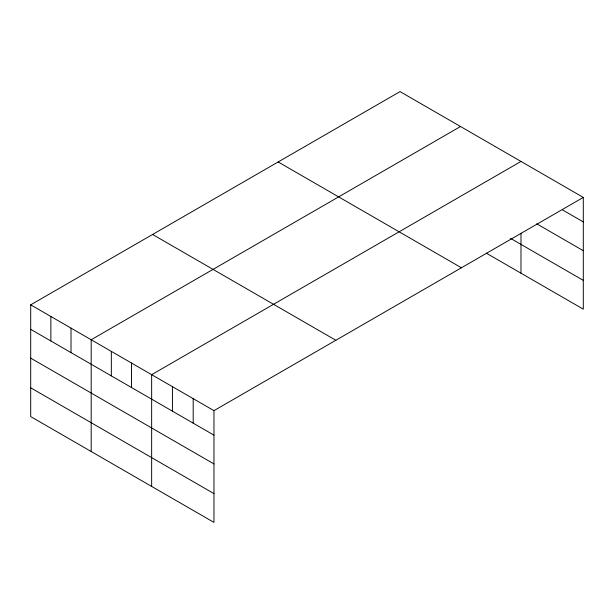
<?xml version="1.0" encoding="UTF-8"?>
<svg xmlns="http://www.w3.org/2000/svg" width="614" height="614" viewBox="0 0 614 614"><rect width="100%" height="100%" fill="white"/><g stroke="black" fill="none" stroke-linecap="round" stroke-linejoin="round"><path stroke-width="0.92" d="M30.7 304.836L213.964 410.643L213.964 522.399L30.7 416.591L30.7 304.836L400.036 91.601L583.3 197.409L583.3 309.164L486.319 253.175M460.515 126.515L91.179 339.749L91.179 451.505M520.987 161.436L151.65 374.67L151.65 486.426M213.964 410.643L583.3 197.409M562.531 209.919L583.3 221.907M536.774 223.841L583.3 250.704M510.51 238.347L583.3 280.368M278.157 161.966L461.421 267.773M152.579 234.471L335.843 340.271M30.7 329.334L213.964 435.142M30.7 358.131L213.964 463.938M30.7 387.795L213.964 493.602M520.987 233.274L520.987 273.192M193.195 398.647L193.195 423.153M172.427 386.659L172.427 411.157M131.496 363.027L131.496 387.534M111.334 351.392L111.334 375.891M71.017 328.114L71.017 352.613M50.862 316.471L50.862 340.977"/></g></svg>
